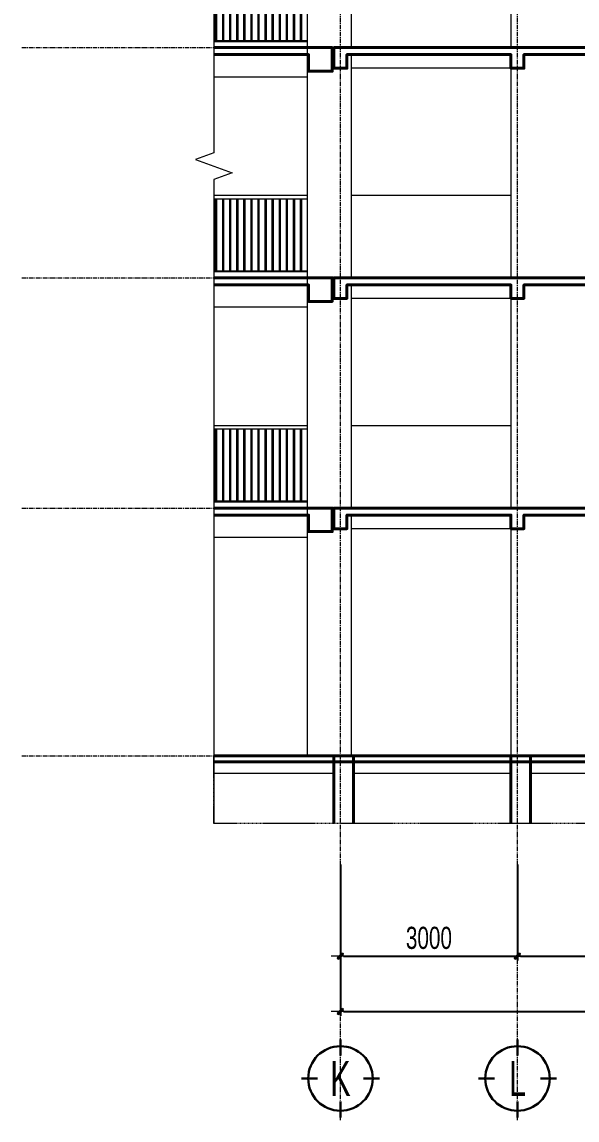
# Model space of a CAD drawing. Header units: millimetres. Extents: x 3174748 to 6019813, y -1021377 to -112338.
# Drawn here: x 3640953 to 3650360, y -289941 to -271339 of the extents above; entities that cross this region are included whole.
import ezdxf
from ezdxf.enums import TextEntityAlignment as Align
from ezdxf.xclip import XClip

# ---------------------------------------------------------------- set-up
doc = ezdxf.new("R2010")
doc.units = ezdxf.units.MM
doc.header["$LTSCALE"] = 60
doc.header["$MEASUREMENT"] = 0
doc.header["$XCLIPFRAME"] = 0
doc.linetypes.add('CENTER', pattern=[2, 1.25, -0.25, 0.25, -0.25])
doc.linetypes.add('HIDDEN', pattern=[0.375, 0.25, -0.125])
doc.layers.get('DEFPOINTS').update_dxf_attribs({"lineweight": 0})
for name, color, linetype, lineweight in [('cat1', 30, 'Continuous', 40), ('DBH_thay1', 63, 'Continuous', 18), ('dim', 144, 'Continuous', 13), ('hatch1', 136, 'Continuous', 9), ('LC Dim', 8, 'Continuous', 18), ('manh1', 67, 'Continuous', 13), ('manh2', 155, 'Continuous', 9), ('thay1', 63, 'Continuous', 18), ('thay2', 151, 'Continuous', 15), ('truc', 76, 'CENTER', 9)]:
    doc.layers.add(name, color=color, linetype=linetype, lineweight=lineweight)
doc.styles.add('EG 1', font='VHAVANB.TTF')
doc.styles.add('HOATBIF', font='hoatbif.shx', dxfattribs={"width": 0.7})
doc.styles.add('Tahoma', font='tahoma.ttf')
doc.dimstyles.new('1-150', dxfattribs={"dimscale": 150, "dimtxt": 2.5, "dimasz": 0.35, "dimexe": 0.5, "dimexo": 0, "dimgap": 0.8, "dimtad": 1, "dimdec": 0, "dimzin": 0, "dimdsep": 46, "dimtxsty": 'HOATBIF', "dimblk1": 'DOT', "dimblk2": 'DOT', "dimsah": 1, "dimcen": -1, "dimdle": 1, "dimclrd": 256, "dimclre": 256, "dimclrt": 4, "dimadec": 3, "dimazin": 2, "dimtfac": 0.3333333333333333, "dimtdec": 0, "dimtix": 1, "dimtmove": 2, "dimatfit": 3, "dimldrblk": 'DOT', "dimfxl": 1, "dimtvp": 0.8333333333333334, "dimtolj": 1, "dimtzin": 0, "dimarcsym": 0})

# ---------------------------------------------------------------- blocks, each defined once
blk = doc.blocks.new('DOT')
at = {"layer": 'LC Dim'}
blk.add_line((-3, 0), (3, 0), dxfattribs=at)
at = {"layer": 'LC Dim', "color": 4}
blk.add_line((-1, -1), (1, 1), dxfattribs=at)
blk.add_lwpolyline([(0.5, 1), (-1, -0.5), (-0.5, -1), (1, 0.5)], close=True, dxfattribs=at)
blk = doc.blocks.new('*D131')
at = {"layer": 'DEFPOINTS', "color": 0, "transparency": 16777216}
for p in [(3646349.650633342, -285613.9166090139), (3649349.650633342, -285613.9166090139), (3649349.650633342, -287165.1244625961)]:
    blk.add_point(p, dxfattribs=at)
at = {"layer": 'dim', "lineweight": -2, "transparency": 16777216}
for p, q in [((3646349.650633342, -285613.9166090139), (3646349.650633342, -287240.1244625961)), ((3649349.650633342, -285613.9166090139), (3649349.650633342, -287240.1244625961)), ((3646402.150633342, -287165.1244625961), (3649297.150633342, -287165.1244625961))]:
    blk.add_line(p, q, dxfattribs=at)
at = {"layer": 'dim', "lineweight": -2, "transparency": 16777216, "xscale": 52.5, "yscale": 52.5, "zscale": 52.5, "rotation": 180}
blk.add_blockref('DOT', (3646349.650633342, -287165.1244625961), dxfattribs=at)
at = {"layer": 'dim', "lineweight": -2, "transparency": 16777216, "xscale": 52.5, "yscale": 52.5, "zscale": 52.5}
blk.add_blockref('DOT', (3649349.650633342, -287165.1244625961), dxfattribs=at)
at = {"layer": 'dim', "color": 4, "transparency": 16777216, "insert": (3647849.650633342, -286857.6244625961), "char_height": 375, "attachment_point": 5, "style": 'HOATBIF'}
blk.add_mtext('\\A1;3000', dxfattribs=at)
blk = doc.blocks.new('*D132')
at = {"layer": 'DEFPOINTS', "color": 0, "transparency": 16777216}
for p in [(3649349.650633342, -285613.9166090139), (3656849.650633342, -285613.9166090139), (3656849.650633342, -287165.1244625964)]:
    blk.add_point(p, dxfattribs=at)
at = {"layer": 'dim', "lineweight": -2, "transparency": 16777216}
for p, q in [((3649349.650633342, -285613.9166090139), (3649349.650633342, -287240.1244625964)), ((3656849.650633342, -285613.9166090139), (3656849.650633342, -287240.1244625964)), ((3649402.150633342, -287165.1244625964), (3656797.150633342, -287165.1244625964))]:
    blk.add_line(p, q, dxfattribs=at)
at = {"layer": 'dim', "lineweight": -2, "transparency": 16777216, "xscale": 52.5, "yscale": 52.5, "zscale": 52.5, "rotation": 180}
blk.add_blockref('DOT', (3649349.650633342, -287165.1244625964), dxfattribs=at)
at = {"layer": 'dim', "lineweight": -2, "transparency": 16777216, "xscale": 52.5, "yscale": 52.5, "zscale": 52.5}
blk.add_blockref('DOT', (3656849.650633342, -287165.1244625964), dxfattribs=at)
at = {"layer": 'dim', "color": 4, "transparency": 16777216, "insert": (3653099.650633342, -286857.6244625964), "char_height": 375, "attachment_point": 5, "style": 'HOATBIF'}
blk.add_mtext('\\A1;7500', dxfattribs=at)
blk = doc.blocks.new('*D133')
at = {"layer": 'DEFPOINTS', "color": 0, "transparency": 16777216}
for p in [(3646349.650633342, -285613.9166090139), (3656849.650633342, -285613.9166090139), (3656849.650633342, -288102.6244625965)]:
    blk.add_point(p, dxfattribs=at)
at = {"layer": 'dim', "lineweight": -2, "transparency": 16777216}
for p, q in [((3646349.650633342, -285613.9166090139), (3646349.650633342, -288177.6244625965)), ((3656849.650633342, -285613.9166090139), (3656849.650633342, -288177.6244625965)), ((3646402.150633342, -288102.6244625965), (3656797.150633342, -288102.6244625965))]:
    blk.add_line(p, q, dxfattribs=at)
at = {"layer": 'dim', "lineweight": -2, "transparency": 16777216, "xscale": 52.5, "yscale": 52.5, "zscale": 52.5, "rotation": 180}
blk.add_blockref('DOT', (3646349.650633342, -288102.6244625965), dxfattribs=at)
at = {"layer": 'dim', "lineweight": -2, "transparency": 16777216, "xscale": 52.5, "yscale": 52.5, "zscale": 52.5}
blk.add_blockref('DOT', (3656849.650633342, -288102.6244625965), dxfattribs=at)
at = {"layer": 'dim', "color": 4, "transparency": 16777216, "insert": (3651599.650633342, -287795.1244625965), "char_height": 375, "attachment_point": 5, "style": 'HOATBIF'}
blk.add_mtext('\\A1;10500', dxfattribs=at)
blk = doc.blocks.new('*U62')
at = {"layer": 'manh2'}
for p, q in [((-9.999999999941792, 609.9999999999127), (-10, -609.9999999999127)), ((10.00000000005821, 609.9999999999127), (10, -609.9999999999127))]:
    blk.add_line(p, q, dxfattribs=at)
blk = doc.blocks.new('*U63')
at = {"layer": 'thay1', "color": 0, "linetype": 'ByBlock', "lineweight": -2, "transparency": 16777216}
for p in [(0, 0), (120, 0), (240, 0), (360, 0), (480, 0), (600, 0), (720, 0), (840, 0), (960, 0), (1080, 0), (1200, 0), (1320, 0), (1440, 0), (1560, 0), (1680, 0), (1800, 0)]:
    blk.add_blockref('*U62', p, dxfattribs=at)
blk = doc.blocks.new('*U64')
at = {"layer": 'manh2'}
for p, q in [((-9.999999999941792, 609.9999999999127), (-10, -609.9999999999127)), ((10.00000000005821, 609.9999999999127), (10, -609.9999999999127))]:
    blk.add_line(p, q, dxfattribs=at)
blk = doc.blocks.new('*U65')
at = {"layer": 'thay1', "color": 0, "linetype": 'ByBlock', "lineweight": -2, "transparency": 16777216}
for p in [(0, 0), (120, 0), (240, 0), (360, 0), (480, 0), (600, 0), (720, 0), (840, 0), (960, 0), (1080, 0), (1200, 0), (1320, 0), (1440, 0), (1560, 0), (1680, 0), (1800, 0)]:
    blk.add_blockref('*U64', p, dxfattribs=at)
blk = doc.blocks.new('*U66')
at = {"layer": 'manh2'}
for p, q in [((-9.999999999941792, 609.9999999999127), (-10, -609.9999999999127)), ((10.00000000005821, 609.9999999999127), (10, -609.9999999999127))]:
    blk.add_line(p, q, dxfattribs=at)
blk = doc.blocks.new('*U67')
at = {"layer": 'thay1', "color": 0, "linetype": 'ByBlock', "lineweight": -2, "transparency": 16777216}
for p in [(0, 0), (120, 0), (240, 0), (360, 0), (480, 0), (600, 0), (720, 0), (840, 0), (960, 0), (1080, 0), (1200, 0), (1320, 0), (1440, 0)]:
    blk.add_blockref('*U66', p, dxfattribs=at)
blk = doc.blocks.new('A$C10AB3DFB')
at = {"layer": 'manh2'}
blk.add_line((5730.001308825391, 620.0007707948971), (0.001308825449086726, 620.0007707943732), dxfattribs=at)
at = {"layer": 'thay1'}
for p, q in [((0.001308825449086726, 600.0007707944605), (5730.001308825449, 600.000770794446)), ((0.001308825507294387, 0.0007707944459980354), (5730.001308825507, 0.0007707944459980354))]:
    blk.add_line(p, q, dxfattribs=at)
at = {"layer": 'thay2'}
for p, q in [((5730.001308825333, 1900.000770794912), (0.001308825332671404, 1900.000770794388)), ((5730.001308825333, 1840.000770794926), (0.001308825332671404, 1840.000770794388)), ((2020.001308825274, 620.0007707945333), (2020.0013088251, 1840.000770794548)), ((2080.001308825274, 620.0007707945333), (2080.0013088251, 1840.000770794548)), ((3740.001308824983, 620.0007707945624), (3740.001308825158, 1840.000770794577)), ((3800.001308824983, 620.0007707945624), (3800.001308825158, 1840.000770794577))]:
    blk.add_line(p, q, dxfattribs=at)
at = {"layer": 'thay1'}
for name, p in [('*U63', (110.0013088252745, 1230.000770794475)), ('*U67', (2190.001308825042, 1230.000770794664)), ('*U65', (3910.0013088251, 1230.000770793922))]:
    blk.add_blockref(name, p, dxfattribs=at)
blk = doc.blocks.new('A$C343C5123')
at = {"layer": 'truc'}
for p, q in [((3344.065156405384, -0.0006175327580422163), (3344.065156405326, 26899.47030313342)), ((6343.293217395432, -0.0006175092421472073), (6343.293217395374, 26899.47030315688)), ((-2053.319474752992, 18167.995795378), (18888.5409660833, 18167.995795378)), ((-2053.319474752992, 14267.995795378), (18888.5409660833, 14267.995795378)), ((-2053.319474752992, 10367.995795378), (18888.5409660833, 10367.995795378)), ((-2053.319474752992, 6167.995795377996), (18888.5409660833, 6167.995795377996))]:
    blk.add_line(p, q, dxfattribs=at)
blk = doc.blocks.new('KyHieu TrucDinhVi')
at = {"color": 7, "lineweight": 30}
for p, q in [((0, 2.363636363576063), (0, 4.000000000000057)), ((-2.363636363575552, 0), (-4, 0)), ((2.363636363575324, 0), (3.999999999999773, 0)), ((0, -2.363636363576006), (0, -4))]:
    blk.add_line(p, q, dxfattribs=at)
blk.add_circle((0, 0), 3.299999999999999, dxfattribs=at)
at = {"ltscale": 20, "style": 'Tahoma'}
blk.add_attdef('AA', text='', height=3, dxfattribs=at).set_placement((0, 0), align=Align.MIDDLE_CENTER)

msp = doc.modelspace()

# ---------------------------------------------------------------- linework, layer by layer
at = {"layer": 'cat1'}
for p, q in [((3650844.650633367, -283773.4227383561), (3644214.67578831, -283773.4227383561)), ((3646240.422572353, -283773.4227383561), (3646240.422572353, -284917.703842612)), ((3646570.422572353, -283773.4227383561), (3646570.422572353, -284917.703842612)), ((3649239.650633343, -283773.4227383561), (3649239.650633343, -284917.703842612)), ((3649569.650633343, -283773.4227383561), (3649569.650633343, -284917.703842612)), ((3657409.650633343, -283873.4227383561), (3644205.058218106, -283873.4227383561))]:
    msp.add_line(p, q, dxfattribs=at)
for points in [[(3644205.058218106, -271893.4227383561), (3645810.422572377, -271893.4227383561), (3645810.422572377, -272173.4227383561), (3646210.422572377, -272173.4227383561), (3646210.422572377, -271773.4227383561), (3644205.058218106, -271773.4227383561)], [(3651444.650633367, -271773.4227383561), (3646240.422572377, -271773.4227383561), (3646240.422572377, -272123.4227383561), (3646460.422572377, -272123.4227383561), (3646460.422572377, -271893.4227383561), (3649239.650633367, -271893.4227383561), (3649239.650633367, -272123.4227383561), (3649459.650633367, -272123.4227383561), (3649459.650633367, -271893.4227383561), (3651119.650633367, -271893.4227383561), (3651119.650633367, -272123.4227383561), (3651339.650633367, -272123.4227383561), (3651339.650633367, -271960.086817006)], [(3644205.058218106, -275793.4227383561), (3645810.422572377, -275793.4227383561), (3645810.422572377, -276073.4227383561), (3646210.422572377, -276073.4227383561), (3646210.422572377, -275673.4227383561), (3644205.058218106, -275673.4227383561)], [(3651444.650633367, -275673.4227383561), (3646240.422572377, -275673.4227383561), (3646240.422572377, -276023.4227383561), (3646460.422572377, -276023.4227383561), (3646460.422572377, -275793.4227383561), (3649239.650633367, -275793.4227383561), (3649239.650633367, -276023.4227383561), (3649459.650633367, -276023.4227383561), (3649459.650633367, -275793.4227383561), (3651119.650633367, -275793.4227383561), (3651119.650633367, -276023.4227383561), (3651339.650633367, -276023.4227383561), (3651339.650633367, -275860.086817006)], [(3644205.058218106, -279693.4227383561), (3645810.422572377, -279693.4227383561), (3645810.422572377, -279973.4227383561), (3646210.422572377, -279973.4227383561), (3646210.422572377, -279573.4227383561), (3644205.058218106, -279573.4227383561)], [(3651444.650633367, -279573.4227383561), (3646240.422572377, -279573.4227383561), (3646240.422572377, -279923.4227383561), (3646460.422572377, -279923.4227383561), (3646460.422572377, -279693.4227383561), (3649239.650633367, -279693.4227383561), (3649239.650633367, -279923.4227383561), (3649459.650633367, -279923.4227383561), (3649459.650633367, -279693.4227383561), (3651119.650633367, -279693.4227383561), (3651119.650633367, -279923.4227383561), (3651339.650633367, -279923.4227383561), (3651339.650633367, -279760.086817006)]]:
    msp.add_lwpolyline(points, dxfattribs=at)
at = {"layer": 'hatch1', "linetype": 'HIDDEN'}
msp.add_lwpolyline([(3658524.799188964, -284223.4227383561), (3658524.799188964, -284917.703842612), (3644205.058218106, -284917.703842612), (3644205.058218106, -283773.4227383561)], dxfattribs=at)
at = {"layer": 'manh1'}
for p, q in [((3646539.650633367, -274273.4227383561), (3649239.650633367, -274273.4227383561)), ((3646539.650633367, -278173.4227383561), (3649239.650633367, -278173.4227383561))]:
    msp.add_line(p, q, dxfattribs=at)
at = {"layer": 'manh2', "linetype": 'Continuous'}
msp.add_lwpolyline([(3644205.058218106, -264279.8553076609), (3644205.058218106, -273558.8206541797), (3643895.967008417, -273671.3206541803), (3644514.149427796, -273896.3206541809), (3644205.058218106, -274008.8206541797), (3644205.058218106, -284917.703842612)], dxfattribs=at)
at = {"layer": 'thay1'}
for p, q in [((3645789.650633367, -283773.4227383561), (3645789.650633367, -267993.4227383561)), ((3646539.650633367, -271773.4227383561), (3646539.650633367, -267993.4227383561)), ((3649239.650633367, -268223.4227383561), (3649239.650633367, -271773.4227383561)), ((3646539.650633367, -275673.4227383561), (3646539.650633367, -271893.4227383561)), ((3649239.650633367, -272123.4227383561), (3646539.650633367, -272123.4227383561)), ((3649239.650633367, -272123.4227383561), (3649239.650633367, -275673.4227383561)), ((3646539.650633367, -279573.4227383561), (3646539.650633367, -275793.4227383561)), ((3649239.650633367, -276023.4227383561), (3646539.650633367, -276023.4227383561)), ((3649239.650633367, -276023.4227383561), (3649239.650633367, -279573.4227383561)), ((3646539.650633367, -283773.4227383561), (3646539.650633367, -279693.4227383561)), ((3649239.650633367, -279923.4227383561), (3646539.650633367, -279923.4227383561)), ((3649239.650633367, -279923.4227383561), (3649239.650633367, -283773.4227383561)), ((3646240.422572353, -284073.4227383561), (3644205.058218106, -284073.4227383561)), ((3649239.650633343, -284073.4227383561), (3646570.422572353, -284073.4227383561)), ((3657079.650633343, -284073.4227383561), (3649569.650633343, -284073.4227383561))]:
    msp.add_line(p, q, dxfattribs=at)

# ---------------------------------------------------------------- block references
at = {"layer": 'DBH_thay1'}
ref = msp.add_blockref('KyHieu TrucDinhVi', (3646350.422572376, -289237.507751535), dxfattribs=dict(at, xscale=-165.6885475228875, yscale=165.6885475228875, zscale=165.6885475228875, rotation=180))
ref.add_attrib('AA', 'k', dxfattribs={"layer": '0', "ltscale": 20, "height": 596.478771082395, "style": 'EG 1', "width": 0.65}).set_placement((3646350.422572376, -289237.5077515352), align=Align.MIDDLE_CENTER)
ref = msp.add_blockref('KyHieu TrucDinhVi', (3649351.172572484, -289237.5077515341), dxfattribs=dict(at, xscale=-165.6885475228875, yscale=165.6885475228875, zscale=165.6885475228875, rotation=180))
ref.add_attrib('AA', 'l', dxfattribs={"layer": '0', "ltscale": 20, "height": 596.478771082395, "style": 'EG 1', "width": 0.65}).set_placement((3649351.172572484, -289237.5077515342), align=Align.MIDDLE_CENTER)
at = {"layer": 'thay1'}
ref = msp.add_blockref('A$C10AB3DFB', (3645789.67483244, -272273.4235091505), dxfattribs=dict(at, xscale=-1))
XClip(ref).set_block_clipping_path([(0.0013088254490867257, 0.0007707944023422897), (1584.616614333063, 2073.534681761608)])
ref = msp.add_blockref('A$C10AB3DFB', (3645789.67483244, -276173.4235091505), dxfattribs=dict(at, xscale=-1))
XClip(ref).set_block_clipping_path([(0.0013088254490867257, 0.0007707944023422897), (1584.616614333063, 2081.4440516796894)])
ref = msp.add_blockref('A$C10AB3DFB', (3645789.67483244, -280073.4235091505), dxfattribs=dict(at, xscale=-1))
XClip(ref).set_block_clipping_path([(0.0013088254490867257, 0.0007707944023422897), (1584.616614333063, 2288.4231433749082)])
at = {"layer": 'truc'}
msp.add_blockref('A$C343C5123', (3643006.35741597, -289941.418533734), dxfattribs=at)

# ---------------------------------------------------------------- dimensions: what is measured, and where the dimension line sits
at = {"layer": 'dim'}
for base, p1, p2, picture, middle in [((3649349.650633342, -287165.1244625961), (3646349.650633342, -285613.9166090139), (3649349.650633342, -285613.9166090139), '*D131', (3647849.650633342, -286857.6244625961)), ((3656849.650633342, -288102.6244625965), (3646349.650633342, -285613.9166090139), (3656849.650633342, -285613.9166090139), '*D133', (3651599.650633342, -287795.1244625965)), ((3656849.650633342, -287165.1244625964), (3649349.650633342, -285613.9166090139), (3656849.650633342, -285613.9166090139), '*D132', (3653099.650633342, -286857.6244625964))]:
    dim = msp.add_linear_dim(base=base, p1=p1, p2=p2, angle=180, dimstyle='1-150', dxfattribs=at)
    dim.commit()
    dim.dimension.update_dxf_attribs({"geometry": picture, "text_midpoint": middle})

doc.saveas('drawing.dxf')
